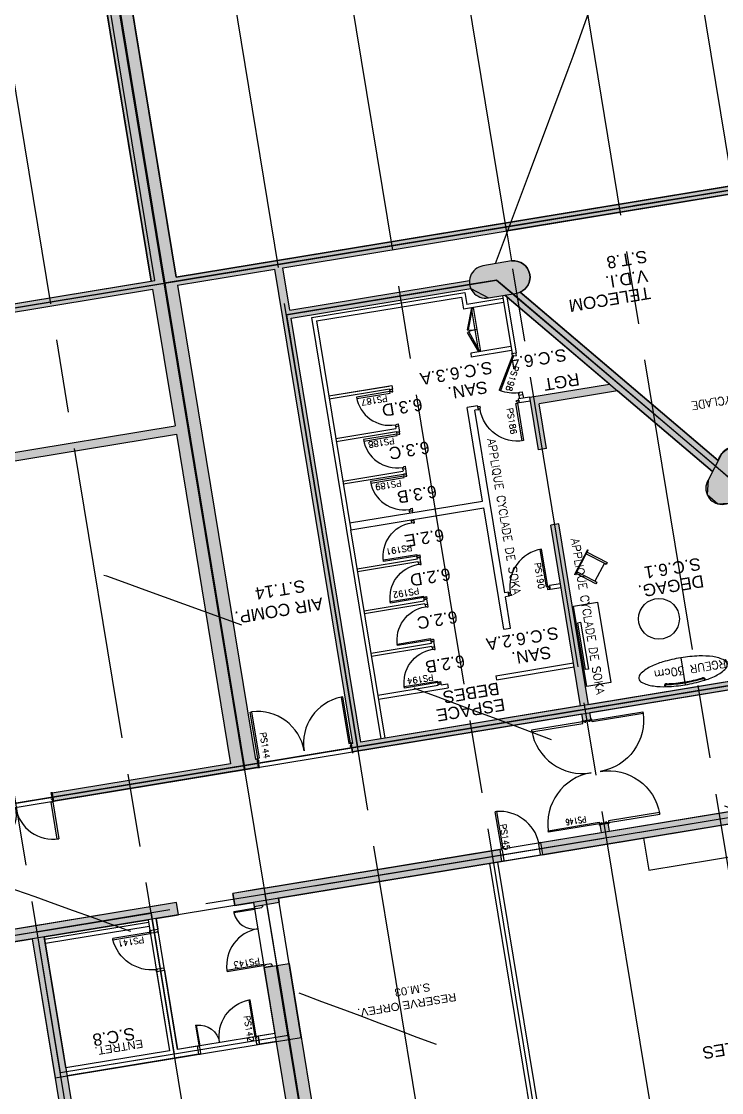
# Model space of a CAD drawing. Header units: millimetres. Extents: x 33140 to 33459, y 51582 to 51854.
# Drawn here: x 33320.9 to 33338.09, y 51662.41 to 51688.71 of the extents above; entities that cross this region are included whole.
import ezdxf

# ---------------------------------------------------------------- set-up
doc = ezdxf.new("R2010")
doc.units = ezdxf.units.MM
doc.header["$LTSCALE"] = 0.3
doc.header["$MEASUREMENT"] = 0
for name, pattern in [('ACAD_ISO02W100', [15, 12, -3]), ('ACAD_ISO03W100', [30, 12, -18]), ('ACAD_ISO08W100', [36, 24, -3, 6, -3])]:
    doc.linetypes.add(name, pattern=pattern)
doc.layers.get('0').update_dxf_attribs({"linetype": 'CONTINUOUS'})
for name, color, linetype in [('00-TRAMES-BAT', 7, 'ACAD_ISO08W100'), ('02-MURS-MACONNERIE', 241, 'CONTINUOUS'), ('02-MURS-PORTEUR', 1, 'CONTINUOUS'), ('02-MURS-POTEAU', 6, 'CONTINUOUS'), ('04-CLOISONS', 2, 'CONTINUOUS'), ('05-MEN-INT', 4, 'CONTINUOUS'), ('05-MEN-INT-NUM', 62, 'CONTINUOUS'), ('08-EQUI-MEUBLE', 8, 'CONTINUOUS'), ('10-ANN-NOMPIECE', 3, 'CONTINUOUS'), ('10-ANN-NOMPIECE-CODE', 171, 'CONTINUOUS'), ('11-RES-ELECTRICITE', 71, 'CONTINUOUS'), ('14-HACH-MURS', 253, 'CONTINUOUS'), ('14-HACH-POTEAU', 251, 'CONTINUOUS'), ('TRACE-VAL', 7, 'ACAD_ISO03W100')]:
    doc.layers.add(name, color=color, linetype=linetype)
doc.layers.add('POLY-SURFACE', color=1, linetype='CONTINUOUS', plot=False)
doc.styles.add('ANN', font='romans.shx')
doc.styles.add('NDP', font='ARIAL.TTF', dxfattribs={"height": 0.2})
doc.styles.add('ROMANS1', font='ROMANS.SHX', dxfattribs={"width": 0.75})

# ---------------------------------------------------------------- blocks, each defined once
blk = doc.blocks.new('G7D80D')
for points in [[(-4.5, 0), (-4.5, 83), (-8.5, 83), (-8.5, 0)], [(0, 0), (-4.5, 0), (-4.5, -4), (-6, -4), (-6, -7), (0, -7)], [(-92, 0), (-87.5, 0), (-87.5, -4), (-86, -4), (-86, -7), (-92, -7)]]:
    blk.add_lwpolyline(points, close=True)
blk.add_arc((-4.5, 0), 83, 90, 180)
blk = doc.blocks.new('M20L90D')
for points in [[(-185.5, 1.5), (-185.5, 93.5), (-181.5, 93.5), (-181.5, 1.5)], [(-1.5, 1.5), (-1.5, 93.5), (-5.5, 93.5), (-5.5, 1.5)], [(-187, 0), (-188.5, 0), (-188.5, 1.5), (-185.5, 1.5), (-185.5, -3.5), (-183.5, -3.5), (-183.5, -6), (-185.5, -6), (-185.5, -21.5), (-188.5, -21.5), (-188.5, -20), (-187, -20)], [(0, 0), (1.5, 0), (1.5, 1.5), (-1.5, 1.5), (-1.5, -3.5), (-3.5, -3.5), (-3.5, -6), (-1.5, -6), (-1.5, -21.5), (1.5, -21.5), (1.5, -20), (0, -20)]]:
    blk.add_lwpolyline(points, close=True)
for centre, start, end in [((-185.5, 1.5), 360, 90), ((-1.5, 1.5), 90, 180)]:
    blk.add_arc(centre, 92, start, end)
blk = doc.blocks.new('M2')
for points in [[(1, 0.6), (1, 0), (-1, 0), (-1, 0.6)], [(0.582, 0.11), (0.582, 0.04), (-0.582, 0.04), (-0.582, 0.11)]]:
    blk.add_lwpolyline(points, close=True)
blk = doc.blocks.new('M4')
for p, q in [((-0.24, 0.52), (-0.24, 0.57)), ((0.26, 0.52), (0.26, 0.57)), ((0.26, 0.57), (0.3, 0.57)), ((0.3, 0.57), (0.3, 0.02)), ((-0.24, 0.02), (-0.34, 0.02)), ((-0.34, 0), (-0.34, 0.02)), ((-0.34, 0), (0.34, 0)), ((0.26, 0.02), (0.34, 0.02)), ((0.34, 0.02), (0.34, 0))]:
    blk.add_line(p, q)
for points in [[(-0.29, 0.02), (-0.29, 0.57), (-0.24, 0.57)], [(0.26, 0.52), (0.26, 0.02), (-0.24, 0.02), (-0.24, 0.52), (0.26, 0.52)]]:
    blk.add_lwpolyline(points)
blk = doc.blocks.new('M3')
blk.add_line((0, 0.67), (0, 0))
blk.add_lwpolyline([(-1.1, 0.335, 0.238581), (-1.049, 0.234, 0.084793), (-0.778, 0.098, 0.04256), (-0.451, 0.028, 0.031381), (0, 0, 0.031381), (0.451, 0.028, 0.04256), (0.778, 0.098, 0.084793), (1.049, 0.234, 0.238581), (1.1, 0.335, 0.238581), (1.049, 0.436, 0.084793), (0.778, 0.572, 0.04256), (0.451, 0.642, 0.031381), (0, 0.67, 0.031381), (-0.451, 0.642, 0.04256), (-0.778, 0.572, 0.084793), (-1.049, 0.436, 0.238581)], format="xyb", close=True)
for points in [[(-0.457, 0.079, 0.0015), (-0.445, 0.078, 0.031381), (0, 0.05, 0.031381), (0.445, 0.078, 0.0015), (0.457, 0.079, 0.084793)], [(-0.455, 0.099, 0.001651), (-0.443, 0.098, 0.031381), (0, 0.07, 0.031381), (0.443, 0.098, 0.001651), (0.455, 0.099, 0.084793)]]:
    blk.add_lwpolyline(points, format="xyb")
for centre, radius, start, end in [((-0.457, 0.049), 0.05, 75.1648, 195.8078), ((-0.457, 0.049), 0.03, 75.1648, 214.7241), ((0.457, 0.049), 0.05, 344.1922, 104.8352), ((0.457, 0.049), 0.03, 325.2759, 104.8352)]:
    blk.add_arc(centre, radius, start, end)
blk = doc.blocks.new('MTP9')
for p, q in [((0.075, 0.93), (0.045, 0.93)), ((0.045, -0.03), (0.045, 0.93)), ((0.075, 0.93), (0.075, 0)), ((0, 0), (0, -0.3)), ((0.075, 0), (0, 0)), ((0.06, -0.03), (0.045, -0.03)), ((0.06, -0.03), (0.06, -0.285)), ((0.975, -0.03), (0.96, -0.03)), ((0.96, -0.03), (0.96, -0.285)), ((0.975, 0), (0.975, -0.03)), ((1.02, 0), (0.975, 0)), ((1.02, 0), (1.02, -0.3)), ((0.045, -0.3), (0, -0.3)), ((0.045, -0.285), (0.045, -0.3)), ((0.06, -0.285), (0.045, -0.285)), ((0.975, -0.285), (0.96, -0.285)), ((0.975, -0.285), (0.975, -0.3)), ((1.02, -0.3), (0.975, -0.3))]:
    blk.add_line(p, q)
for centre, radius, start, end in [((0.175, 0), 0.83, 0, 0), ((-0.015, -0.057), 0.992, 3.3237, 84.7979)]:
    blk.add_arc(centre, radius, start, end)
blk = doc.blocks.new('MVP9')
for p, q in [((0.075, 0.93), (0.045, 0.93)), ((0.045, -0.03), (0.045, 0.93)), ((0.075, 0.93), (0.075, 0)), ((0.075, 0), (0, 0)), ((0, 0), (0, -0.2)), ((0.975, 0), (0.975, -0.03)), ((1.02, 0), (0.975, 0)), ((0.045, -0.2), (0, -0.2)), ((0.06, -0.03), (0.045, -0.03)), ((0.06, -0.185), (0.045, -0.185)), ((0.045, -0.185), (0.045, -0.2)), ((0.06, -0.03), (0.06, -0.185)), ((0.975, -0.03), (0.96, -0.03)), ((0.96, -0.03), (0.96, -0.185)), ((0.975, -0.185), (0.96, -0.185)), ((0.975, -0.185), (0.975, -0.2)), ((1.02, -0.2), (0.975, -0.2)), ((1.02, 0), (1.02, -0.2))]:
    blk.add_line(p, q)
for centre, radius, start, end in [((0.175, 0), 0.83, 0, 0), ((-0.015, -0.057), 0.992, 3.3237, 84.7979)]:
    blk.add_arc(centre, radius, start, end)
blk = doc.blocks.new('M20L125D')
for points in [[(-255.5, 1.5), (-255.5, 128.5), (-251.5, 128.5), (-251.5, 1.5)], [(-1.5, 1.5), (-1.5, 128.5), (-5.5, 128.5), (-5.5, 1.5)], [(-257, 0), (-258.5, 0), (-258.5, 1.5), (-255.5, 1.5), (-255.5, -3.5), (-253.5, -3.5), (-253.5, -6), (-255.5, -6), (-255.5, -21.5), (-258.5, -21.5), (-258.5, -20), (-257, -20)], [(0, 0), (1.5, 0), (1.5, 1.5), (-1.5, 1.5), (-1.5, -3.5), (-3.5, -3.5), (-3.5, -6), (-1.5, -6), (-1.5, -21.5), (1.5, -21.5), (1.5, -20), (0, -20)]]:
    blk.add_lwpolyline(points, close=True)
for centre, start, end in [((-255.5, 1.5), 0, 90), ((-1.5, 1.5), 90, 180)]:
    blk.add_arc(centre, 127, start, end)
blk = doc.blocks.new('MVP95')
for p, q in [((0.045, -0.03), (0.045, 0.915)), ((0.075, 0.915), (0.045, 0.915)), ((0.075, 0), (0.075, 0.915)), ((1.475, 0.515), (1.445, 0.515)), ((1.445, 0), (1.445, 0.515)), ((1.475, 0.515), (1.475, -0.03)), ((0, -0.2), (0, 0)), ((0.075, 0), (0, 0)), ((0.045, -0.2), (0, -0.2)), ((0.06, -0.03), (0.045, -0.03)), ((0.045, -0.2), (0.045, -0.185)), ((0.06, -0.185), (0.045, -0.185)), ((0.06, -0.185), (0.06, -0.03)), ((1.52, 0), (1.445, 0)), ((1.46, -0.03), (1.46, -0.185)), ((1.475, -0.03), (1.46, -0.03)), ((1.475, -0.185), (1.46, -0.185)), ((1.475, -0.185), (1.475, -0.2)), ((1.52, -0.2), (1.475, -0.2)), ((1.52, 0), (1.52, -0.2))]:
    blk.add_line(p, q)
for centre, radius, start, end in [((0.045, 0), 0.915, 359.9692, 88.1212), ((1.475, 0.001), 0.515, 93.3395, 180.0973)]:
    blk.add_arc(centre, radius, start, end)
blk = doc.blocks.new('G7D90D')
for points in [[(-4.5, 0), (-4.5, 93), (-8.5, 93), (-8.5, 0)], [(-102, 0), (-97.5, 0), (-97.5, -4), (-96, -4), (-96, -7), (-102, -7)], [(0, 0), (-4.5, 0), (-4.5, -4), (-6, -4), (-6, -7), (0, -7)]]:
    blk.add_lwpolyline(points, close=True)
blk.add_arc((-4.5, 0), 93, 90, 180)
blk = doc.blocks.new('7DP9T')
for p, q in [((0.055, -0.004), (0.844, 0.456)), ((0.07, -0.03), (0.859, 0.43)), ((0.859, 0.43), (0.844, 0.456)), ((0.055, 0), (0, 0)), ((0, 0), (0, -0.1)), ((0.055, 0), (0.07, -0.03)), ((0.985, 0), (0.985, -0.03)), ((1.04, 0), (0.985, 0)), ((1.04, 0), (1.04, -0.1)), ((0.07, -0.1), (0, -0.1)), ((0.055, -0.03), (0.055, 0)), ((0.07, -0.03), (0.055, -0.03)), ((0.07, -0.03), (0.07, -0.1)), ((0.985, -0.03), (0.97, -0.03)), ((0.97, -0.03), (0.97, -0.1)), ((1.04, -0.1), (0.97, -0.1))]:
    blk.add_line(p, q)
for centre, radius, start, end in [((0.185, 0), 0.83, 0, 0), ((-0.005, -0.057), 0.992, 3.3237, 29.4358)]:
    blk.add_arc(centre, radius, start, end)

msp = doc.modelspace()

# ---------------------------------------------------------------- hatches: boundary and pattern name
at = {"layer": '14-HACH-MURS'}
h = msp.add_hatch(color=256, dxfattribs=at)
edge = h.paths.add_edge_path()
edge.add_line((33341.619, 51683.005), (33341.422, 51682.972))
edge.add_line((33341.422, 51682.972), (33341.1, 51684.926))
edge.add_line((33341.1, 51684.926), (33324.731, 51682.23))
edge.add_line((33324.731, 51682.23), (33326.648, 51670.587))
edge.add_line((33326.648, 51670.587), (33326.689, 51670.594))
edge.add_line((33326.689, 51670.594), (33326.722, 51670.397))
edge.add_line((33326.722, 51670.397), (33326.384, 51670.341))
edge.add_line((33326.384, 51670.341), (33321.429, 51700.436))
edge.add_arc((33321.354, 51700.829), 0.4, 280.7835, 330.1541)
edge.add_line((33321.701, 51700.63), (33324.698, 51682.428))
edge.add_line((33324.698, 51682.428), (33341.068, 51685.123))
edge.add_line((33341.068, 51685.123), (33340.909, 51686.086))
edge.add_line((33340.909, 51686.086), (33341.106, 51686.119))
edge.add_line((33341.106, 51686.119), (33341.427, 51684.169))
edge.add_line((33341.427, 51684.169), (33341.678, 51684.21))
edge.add_line((33341.678, 51684.21), (33341.71, 51684.013))
edge.add_line((33341.71, 51684.013), (33341.46, 51683.972))
edge.add_line((33341.46, 51683.972), (33341.619, 51683.005))
h.paths.add_polyline_path([(33341.904, 51681.278), (33341.706, 51681.245), (33341.588, 51681.966), (33341.785, 51681.998)], flags=17)
edge = h.paths.add_edge_path()
edge.add_arc((33338.429, 51677.87), 0.4, 332.8374, 392.4971)
edge.add_line((33338.766, 51678.085), (33339.309, 51679.128))
edge.add_line((33339.309, 51679.128), (33341.982, 51679.568))
edge.add_line((33341.982, 51679.568), (33341.953, 51679.746))
edge.add_line((33341.953, 51679.746), (33342.15, 51679.778))
edge.add_line((33342.15, 51679.778), (33342.514, 51677.572))
edge.add_line((33342.514, 51677.572), (33341.587, 51677.469))
edge.add_line((33341.587, 51677.469), (33342.295, 51673.164))
edge.add_line((33342.295, 51673.164), (33343.215, 51673.315))
edge.add_line((33343.215, 51673.315), (33343.247, 51673.118))
edge.add_line((33343.247, 51673.118), (33334.86, 51671.737))
edge.add_line((33334.86, 51671.737), (33334.889, 51671.563))
edge.add_line((33334.889, 51671.563), (33334.692, 51671.531))
edge.add_line((33334.692, 51671.531), (33334.663, 51671.704))
edge.add_line((33334.663, 51671.704), (33329.03, 51670.777))
edge.add_line((33329.03, 51670.777), (33328.998, 51670.974))
edge.add_line((33328.998, 51670.974), (33329.039, 51670.981))
edge.add_line((33329.039, 51670.981), (33327.122, 51682.624))
edge.add_line((33327.122, 51682.624), (33327.319, 51682.657))
edge.add_line((33327.319, 51682.657), (33327.49, 51681.621))
edge.add_line((33327.49, 51681.621), (33331.9, 51682.347))
edge.add_arc((33332.298, 51682.311), 0.4, 174.8724, 203.8274)
edge.add_line((33331.932, 51682.149), (33327.522, 51681.423))
edge.add_line((33327.522, 51681.423), (33329.237, 51671.013))
edge.add_line((33329.237, 51671.013), (33334.631, 51671.902))
edge.add_line((33334.631, 51671.902), (33333.899, 51676.342))
edge.add_line((33333.899, 51676.342), (33334.097, 51676.374))
edge.add_line((33334.097, 51676.374), (33334.828, 51671.934))
edge.add_line((33334.828, 51671.934), (33342.098, 51673.131))
edge.add_line((33342.098, 51673.131), (33341.388, 51677.447))
edge.add_line((33341.388, 51677.447), (33340.438, 51677.341))
edge.add_line((33340.438, 51677.341), (33340.613, 51677.675))
edge.add_line((33340.613, 51677.675), (33342.264, 51677.859))
edge.add_line((33342.264, 51677.859), (33342.015, 51679.371))
edge.add_line((33342.015, 51679.371), (33339.44, 51678.947))
edge.add_line((33339.44, 51678.947), (33338.785, 51677.687))
edge = h.paths.add_edge_path(flags=17)
edge.add_line((33338.01, 51677.931), (33337.868, 51677.657))
edge.add_line((33337.868, 51677.657), (33335.537, 51679.636))
edge.add_line((33335.537, 51679.636), (33333.612, 51679.319))
edge.add_line((33333.612, 51679.319), (33333.793, 51678.22))
edge.add_line((33333.793, 51678.22), (33333.596, 51678.187))
edge.add_line((33333.596, 51678.187), (33333.382, 51679.484))
edge.add_line((33333.382, 51679.484), (33335.337, 51679.805))
edge.add_line((33335.337, 51679.805), (33332.773, 51681.982))
edge.add_line((33332.773, 51681.982), (33333.07, 51682.036))
edge.add_arc((33333.061, 51682.156), 0.121, 274.4064, 310.6499)
edge.add_line((33333.139, 51682.065), (33338.01, 51677.931))
h = msp.add_hatch(color=256, dxfattribs=at)
edge = h.paths.add_edge_path()
edge.add_line((33311.242, 51667.848), (33308.278, 51667.36))
edge.add_line((33308.278, 51667.36), (33307.189, 51669.298))
edge.add_line((33307.189, 51669.298), (33308.957, 51670.964))
edge.add_line((33308.957, 51670.964), (33310.433, 51672.717))
edge.add_line((33310.433, 51672.717), (33311.706, 51674.658))
edge.add_line((33311.706, 51674.658), (33312.788, 51676.818))
edge.add_line((33312.788, 51676.818), (33313.883, 51676.999))
edge.add_line((33313.883, 51676.999), (33313.867, 51677.097))
edge.add_line((33313.867, 51677.097), (33314.065, 51677.13))
edge.add_line((33314.065, 51677.13), (33314.081, 51677.031))
edge.add_line((33314.081, 51677.031), (33324.671, 51678.775))
edge.add_line((33324.671, 51678.775), (33324.119, 51682.13))
edge.add_line((33324.119, 51682.13), (33313.528, 51680.386))
edge.add_line((33313.528, 51680.386), (33313.761, 51678.975))
edge.add_line((33313.761, 51678.975), (33313.563, 51678.942))
edge.add_line((33313.563, 51678.942), (33313.331, 51680.353))
edge.add_line((33313.331, 51680.353), (33313.185, 51680.329))
edge.add_line((33313.185, 51680.329), (33313.153, 51680.527))
edge.add_line((33313.153, 51680.527), (33324.086, 51682.327))
edge.add_line((33324.086, 51682.327), (33321.089, 51700.529))
edge.add_arc((33321.354, 51700.829), 0.4, 228.5438, 277.9184)
edge.add_line((33321.409, 51700.433), (33326.365, 51670.338))
edge.add_line((33326.365, 51670.338), (33321.683, 51669.567))
edge.add_line((33321.683, 51669.567), (33321.651, 51669.764))
edge.add_line((33321.651, 51669.764), (33326.036, 51670.486))
edge.add_line((33326.036, 51670.486), (33324.704, 51678.578))
edge.add_line((33324.704, 51678.578), (33312.982, 51676.647))
edge.add_line((33312.982, 51676.647), (33312.471, 51675.626))
edge.add_line((33312.471, 51675.626), (33311.923, 51674.533))
edge.add_line((33311.923, 51674.533), (33311.527, 51673.93))
edge.add_line((33311.527, 51673.93), (33312.462, 51668.251))
edge.add_line((33312.462, 51668.251), (33319.805, 51669.461))
edge.add_line((33319.805, 51669.461), (33319.838, 51669.263))
edge.add_line((33319.838, 51669.263), (33312.199, 51668.005))
edge.add_line((33312.199, 51668.005), (33312.166, 51668.203))
edge.add_line((33312.166, 51668.203), (33312.265, 51668.219))
edge.add_line((33312.265, 51668.219), (33311.365, 51673.685))
edge.add_line((33311.365, 51673.685), (33310.634, 51672.567))
edge.add_line((33310.634, 51672.567), (33309.885, 51671.681))
edge.add_line((33309.885, 51671.681), (33309.139, 51670.792))
edge.add_line((33309.139, 51670.792), (33308.244, 51669.949))
edge.add_line((33308.244, 51669.949), (33307.465, 51669.214))
edge.add_line((33307.465, 51669.214), (33308.384, 51667.58))
edge.add_line((33308.384, 51667.58), (33311.209, 51668.045))
edge.add_line((33311.209, 51668.045), (33311.242, 51667.848))
msp.add_hatch(color=256, dxfattribs=at).paths.add_polyline_path([(33346.403, 51670.344), (33333.698, 51668.252), (33333.649, 51668.548), (33335.142, 51668.794), (33335.109, 51668.995), (33335.307, 51669.027), (33335.34, 51668.826), (33346.354, 51670.64)])
h = msp.add_hatch(color=256, dxfattribs=at)
h.paths.add_polyline_path([(33326.86, 51665.484), (33327.156, 51665.533), (33329.718, 51649.969), (33296.871, 51644.56), (33296.526, 51644.808), (33296.033, 51644.727), (33295.992, 51644.971), (33290.746, 51644.107), (33290.787, 51643.863), (33290.293, 51643.781), (33290.221, 51644.223), (33295.96, 51645.168), (33295.952, 51645.218), (33296.149, 51645.25), (33296.198, 51644.956), (33301.542, 51645.836), (33298.749, 51662.801), (33301.594, 51663.269), (33301.422, 51664.314), (33301.619, 51664.347), (33301.791, 51663.302), (33307.412, 51664.227), (33307.461, 51663.931), (33299.094, 51662.554), (33301.838, 51645.885), (33323.908, 51649.519), (33321.163, 51666.188), (33316.114, 51665.356), (33316.488, 51663.087), (33310.403, 51662.085), (33310.03, 51664.354), (33309.997, 51664.349), (33309.948, 51664.645), (33310.277, 51664.699), (33310.326, 51664.403), (33310.227, 51664.387), (33310.568, 51662.315), (33315.962, 51663.203), (33315.621, 51665.275), (33311.332, 51664.569), (33311.283, 51664.865), (33324.706, 51667.075), (33324.755, 51666.779), (33321.459, 51666.236), (33324.204, 51649.568), (33329.341, 51650.414)])
h.paths.add_polyline_path([(33327.472, 51665.585), (33327.176, 51665.536), (33329.738, 51649.972), (33352.291, 51653.686), (33352.234, 51654.031), (33351.815, 51654.114), (33329.953, 51650.515)])
h.paths.add_polyline_path([(33332.593, 51668.07), (33327.208, 51667.183), (33327.225, 51667.084), (33326.613, 51666.984), (33326.597, 51667.082), (33326.136, 51667.007), (33326.087, 51667.303), (33332.643, 51668.382), (33332.691, 51668.086)])
at = {"layer": '14-HACH-POTEAU'}
h = msp.add_hatch(color=256, dxfattribs=at)
edge = h.paths.add_edge_path()
edge.add_line((33338.452, 51677.049), (33338.784, 51677.685))
edge.add_arc((33338.429, 51677.87), 0.4, 332.528, 512.5281)
edge.add_line((33338.074, 51678.054), (33337.759, 51677.448))
edge.add_arc((33338.106, 51677.249), 0.4, 150.0756, 330.0756)
edge = h.paths.add_edge_path()
edge.add_line((33332.365, 51681.917), (33333.07, 51682.036))
edge.add_arc((33332.988, 51682.428), 0.4, 281.8409, 457.3768)
edge.add_line((33332.937, 51682.825), (33332.231, 51682.705))
edge.add_arc((33332.298, 51682.311), 0.4, 99.6089, 279.6089)

# ---------------------------------------------------------------- linework, layer by layer
at = {"layer": '00-TRAMES-BAT'}
for p, q in [((33343.685, 51652.405), (33334.975, 51705.301)), ((33340.884, 51651.979), (33332.18, 51704.841)), ((33338.083, 51651.552), (33329.384, 51704.381)), ((33335.282, 51651.125), (33326.588, 51703.92)), ((33332.48, 51650.698), (33323.792, 51703.46)), ((33320.996, 51703), (33329.68, 51650.267)), ((33326.884, 51649.807), (33318.201, 51702.539)), ((33377.671, 51691.049), (33302.452, 51678.663)), ((33324.088, 51649.346), (33319.719, 51675.882)), ((33356.51, 51672.16), (33258.992, 51656.102))]:
    msp.add_line(p, q, dxfattribs=at)
at = {"layer": '02-MURS-MACONNERIE'}
for p, q in [((33336.308, 51667.871), (33343.708, 51669.089)), ((33336.178, 51668.66), (33336.308, 51667.871)), ((33332.395, 51668.037), (33333.703, 51660.098)), ((33332.593, 51668.07), (33333.9, 51660.13)), ((33324.008, 51666.656), (33324.052, 51666.39)), ((33324.205, 51666.689), (33324.249, 51666.422)), ((33324.052, 51666.39), (33324.249, 51666.422)), ((33324.218, 51665.383), (33324.415, 51665.416)), ((33324.218, 51665.383), (33324.538, 51663.439)), ((33324.415, 51665.416), (33324.735, 51663.472)), ((33327.126, 51663.866), (33326.711, 51663.797)), ((33325.211, 51663.55), (33324.735, 51663.472)), ((33325.211, 51663.55), (33325.244, 51663.353)), ((33326.711, 51663.797), (33326.743, 51663.6)), ((33327.159, 51663.668), (33326.743, 51663.6)), ((33324.538, 51663.439), (33321.989, 51663.02)), ((33325.244, 51663.353), (33322.021, 51662.822))]:
    msp.add_line(p, q, dxfattribs=at)
at = {"layer": '02-MURS-PORTEUR'}
for p, q in [((33321.035, 51702.702), (33324.585, 51681.142)), ((33321.055, 51702.705), (33324.435, 51682.182)), ((33321.4, 51702.458), (33324.698, 51682.428)), ((33320.788, 51702.357), (33324.086, 51682.327)), ((33324.698, 51682.428), (33341.068, 51685.123)), ((33327.319, 51682.657), (33341.1, 51684.926)), ((33324.731, 51682.23), (33327.122, 51682.624)), ((33329.039, 51670.981), (33327.122, 51682.624)), ((33327.49, 51681.621), (33327.319, 51682.657)), ((33313.153, 51680.527), (33324.086, 51682.327)), ((33324.731, 51682.23), (33326.648, 51670.587)), ((33327.49, 51681.621), (33331.9, 51682.347)), ((33313.528, 51680.386), (33324.119, 51682.13)), ((33324.119, 51682.13), (33324.671, 51678.775)), ((33324.435, 51682.182), (33326.384, 51670.341)), ((33324.435, 51682.182), (33324.435, 51682.182)), ((33327.522, 51681.423), (33331.932, 51682.149)), ((33335.337, 51679.805), (33332.773, 51681.982)), ((33338.01, 51677.931), (33333.139, 51682.065)), ((33329.237, 51671.013), (33327.522, 51681.423)), ((33324.585, 51681.142), (33326.365, 51670.338)), ((33333.382, 51679.484), (33335.337, 51679.805)), ((33335.537, 51679.636), (33333.612, 51679.319)), ((33337.868, 51677.657), (33335.537, 51679.636)), ((33333.596, 51678.187), (33333.382, 51679.484)), ((33333.793, 51678.22), (33333.612, 51679.319)), ((33314.081, 51677.031), (33324.671, 51678.775)), ((33324.704, 51678.578), (33326.036, 51670.486)), ((33333.793, 51678.22), (33333.596, 51678.187)), ((33334.097, 51676.374), (33333.899, 51676.342)), ((33334.631, 51671.902), (33333.899, 51676.342)), ((33334.828, 51671.934), (33334.097, 51676.374)), ((33342.098, 51673.131), (33334.828, 51671.934)), ((33343.247, 51673.118), (33334.86, 51671.737)), ((33334.663, 51671.704), (33329.03, 51670.777)), ((33334.631, 51671.902), (33329.237, 51671.013)), ((33334.692, 51671.531), (33334.663, 51671.704)), ((33334.889, 51671.563), (33334.86, 51671.737)), ((33334.889, 51671.563), (33334.692, 51671.531)), ((33329.039, 51670.981), (33328.998, 51670.974)), ((33328.998, 51670.974), (33329.03, 51670.777)), ((33335.34, 51668.826), (33346.354, 51670.64)), ((33326.036, 51670.486), (33321.651, 51669.764)), ((33326.722, 51670.397), (33321.683, 51669.567)), ((33326.689, 51670.594), (33326.648, 51670.587)), ((33326.689, 51670.594), (33326.722, 51670.397)), ((33333.698, 51668.252), (33346.403, 51670.344)), ((33321.651, 51669.764), (33321.683, 51669.567)), ((33335.307, 51669.027), (33335.109, 51668.995)), ((33335.142, 51668.794), (33335.109, 51668.995)), ((33335.34, 51668.826), (33335.307, 51669.027)), ((33333.649, 51668.548), (33335.142, 51668.794)), ((33333.649, 51668.548), (33333.698, 51668.252)), ((33326.864, 51667.43), (33332.643, 51668.382)), ((33332.643, 51668.382), (33332.691, 51668.086)), ((33332.593, 51668.07), (33327.208, 51667.183)), ((33332.691, 51668.086), (33332.593, 51668.07)), ((33326.844, 51667.427), (33326.087, 51667.303)), ((33326.136, 51667.007), (33326.087, 51667.303)), ((33324.706, 51667.075), (33311.283, 51664.865)), ((33324.755, 51666.779), (33324.706, 51667.075)), ((33326.597, 51667.082), (33326.136, 51667.007)), ((33326.597, 51667.082), (33326.613, 51666.984)), ((33326.613, 51666.984), (33327.225, 51667.084)), ((33327.208, 51667.183), (33327.225, 51667.084)), ((33324.755, 51666.779), (33321.459, 51666.236)), ((33321.163, 51666.188), (33316.114, 51665.356)), ((33321.163, 51666.188), (33323.908, 51649.519)), ((33321.459, 51666.236), (33324.204, 51649.568)), ((33326.86, 51665.484), (33327.472, 51665.585)), ((33329.341, 51650.414), (33326.86, 51665.484)), ((33327.156, 51665.533), (33329.718, 51649.969)), ((33327.176, 51665.536), (33329.738, 51649.972)), ((33327.472, 51665.585), (33329.953, 51650.515))]:
    msp.add_line(p, q, dxfattribs=at)
at = {"layer": '02-MURS-PORTEUR', "color": 8, "linetype": 'ACAD_ISO02W100'}
for p, q in [((33335.26, 51690.145), (33334.438, 51687.842)), ((33334.438, 51687.842), (33334.315, 51687.514)), ((33334.315, 51687.514), (33333.391, 51685.042)), ((33333.391, 51685.042), (33332.536, 51682.753))]:
    msp.add_line(p, q, dxfattribs=at)
at = {"layer": '02-MURS-PORTEUR'}
msp.add_lwpolyline([(33311.527, 51673.93), (33311.923, 51674.533), (33312.471, 51675.626), (33312.982, 51676.647), (33324.704, 51678.578)], dxfattribs=at)
at = {"layer": '02-MURS-POTEAU'}
for points in [[(33332.365, 51681.917), (33333.07, 51682.036, 0.961783), (33332.937, 51682.825), (33332.231, 51682.705, 1)], [(33338.452, 51677.049), (33338.784, 51677.685, 1.000001), (33338.074, 51678.054), (33337.759, 51677.448, 1)]]:
    msp.add_lwpolyline(points, format="xyb", close=True, dxfattribs=at)
at = {"layer": '04-CLOISONS'}
for p, q in [((33328.027, 51681.435), (33331.786, 51682.054)), ((33331.786, 51682.054), (33331.835, 51681.76)), ((33332.711, 51681.975), (33332.947, 51680.547)), ((33328.142, 51681.353), (33331.704, 51681.94)), ((33331.704, 51681.94), (33331.752, 51681.645)), ((33332.739, 51681.807), (33331.752, 51681.645)), ((33332.723, 51681.906), (33331.835, 51681.76)), ((33332.818, 51681.944), (33333.045, 51680.563)), ((33329.73, 51671.095), (33328.027, 51681.435)), ((33328.142, 51681.353), (33328.986, 51676.227)), ((33332.917, 51680.724), (33331.931, 51680.562)), ((33331.931, 51680.562), (33331.947, 51680.463)), ((33332.934, 51680.626), (33331.947, 51680.463)), ((33328.445, 51679.513), (33329.994, 51679.768)), ((33328.445, 51679.513), (33329.925, 51679.756)), ((33328.456, 51679.444), (33329.937, 51679.687)), ((33329.937, 51679.687), (33329.94, 51679.665)), ((33329.94, 51679.665), (33330.009, 51679.677)), ((33329.994, 51679.768), (33330.009, 51679.677)), ((33333.382, 51679.484), (33333.109, 51679.439)), ((33333.125, 51679.34), (33333.109, 51679.439)), ((33333.115, 51679.521), (33333.128, 51679.442)), ((33333.398, 51679.385), (33333.125, 51679.34)), ((33333.214, 51679.537), (33333.227, 51679.458)), ((33332.102, 51679.273), (33331.846, 51679.231)), ((33332.224, 51676.933), (33331.846, 51679.231)), ((33332.119, 51679.174), (33332.03, 51679.16)), ((33332.768, 51674.678), (33332.03, 51679.16)), ((33332.119, 51679.174), (33332.102, 51679.273)), ((33328.617, 51678.467), (33330.097, 51678.711)), ((33328.629, 51678.398), (33330.109, 51678.642)), ((33330.159, 51678.769), (33330.09, 51678.758)), ((33330.09, 51678.758), (33330.097, 51678.711)), ((33330.109, 51678.642), (33330.112, 51678.622)), ((33330.112, 51678.622), (33330.181, 51678.634)), ((33330.159, 51678.769), (33330.181, 51678.634)), ((33328.789, 51677.421), (33330.269, 51677.665)), ((33328.801, 51677.352), (33330.281, 51677.596)), ((33330.331, 51677.726), (33330.261, 51677.715)), ((33330.261, 51677.715), (33330.27, 51677.665)), ((33330.281, 51677.596), (33330.282, 51677.591)), ((33330.282, 51677.591), (33330.351, 51677.602)), ((33330.331, 51677.726), (33330.351, 51677.602)), ((33328.959, 51676.395), (33332.224, 51676.933)), ((33328.986, 51676.227), (33332.252, 51676.765)), ((33330.431, 51676.683), (33330.5, 51676.694)), ((33330.508, 51676.65), (33330.5, 51676.694)), ((33332.743, 51673.785), (33332.252, 51676.765)), ((33330.439, 51676.639), (33330.431, 51676.683)), ((33330.47, 51676.446), (33330.466, 51676.471)), ((33330.47, 51676.446), (33330.539, 51676.458)), ((33330.539, 51676.458), (33330.535, 51676.482)), ((33329.829, 51671.111), (33328.986, 51676.227)), ((33329.144, 51675.27), (33330.624, 51675.514)), ((33329.155, 51675.201), (33330.635, 51675.445)), ((33330.62, 51675.538), (33330.689, 51675.55)), ((33330.624, 51675.514), (33330.62, 51675.538)), ((33330.639, 51675.424), (33330.635, 51675.445)), ((33330.708, 51675.436), (33330.639, 51675.424)), ((33330.708, 51675.436), (33330.685, 51675.571)), ((33334.136, 51674.903), (33333.863, 51674.858)), ((33333.863, 51674.858), (33333.879, 51674.76)), ((33332.857, 51674.693), (33332.768, 51674.678)), ((33332.873, 51674.594), (33332.784, 51674.579)), ((33332.857, 51674.693), (33332.873, 51674.594)), ((33334.153, 51674.805), (33333.879, 51674.76)), ((33329.313, 51674.24), (33330.793, 51674.484)), ((33329.325, 51674.171), (33330.805, 51674.414)), ((33330.788, 51674.517), (33330.857, 51674.528)), ((33330.793, 51674.484), (33330.788, 51674.517)), ((33330.81, 51674.381), (33330.805, 51674.414)), ((33330.879, 51674.393), (33330.81, 51674.381)), ((33330.879, 51674.393), (33330.857, 51674.528)), ((33332.91, 51673.813), (33332.784, 51674.579)), ((33332.743, 51673.785), (33332.91, 51673.813)), ((33329.485, 51673.197), (33330.965, 51673.441)), ((33329.497, 51673.128), (33330.977, 51673.372)), ((33330.96, 51673.474), (33331.029, 51673.485)), ((33330.965, 51673.441), (33330.96, 51673.474)), ((33330.982, 51673.338), (33330.977, 51673.372)), ((33331.051, 51673.35), (33330.982, 51673.338)), ((33331.051, 51673.35), (33331.029, 51673.485)), ((33332.547, 51672.645), (33334.456, 51672.959)), ((33332.563, 51672.546), (33334.473, 51672.861)), ((33332.547, 51672.645), (33332.563, 51672.546)), ((33329.654, 51672.169), (33331.135, 51672.412)), ((33329.671, 51672.07), (33331.379, 51672.351)), ((33331.132, 51672.431), (33331.201, 51672.442)), ((33331.135, 51672.412), (33331.132, 51672.431)), ((33331.204, 51672.424), (33331.201, 51672.442)), ((33331.204, 51672.424), (33331.363, 51672.45)), ((33331.363, 51672.45), (33331.379, 51672.351)), ((33324.019, 51666.587), (33321.47, 51666.167)), ((33324.036, 51666.488), (33321.487, 51666.069))]:
    msp.add_line(p, q, dxfattribs=at)
at = {"layer": '05-MEN-INT'}
for p, q in [((33332.177, 51680.603), (33331.999, 51681.686)), ((33331.95, 51681.677), (33331.845, 51681.137)), ((33331.875, 51681.133), (33331.978, 51681.667)), ((33332.128, 51680.595), (33331.95, 51681.677)), ((33331.978, 51681.667), (33331.95, 51681.677)), ((33328.793, 51672.126), (33328.754, 51672.12)), ((33328.754, 51672.12), (33328.941, 51670.98)), ((33328.981, 51670.987), (33328.793, 51672.126)), ((33326.514, 51671.751), (33326.553, 51671.757)), ((33326.701, 51670.611), (33326.514, 51671.751)), ((33326.553, 51671.757), (33326.741, 51670.618)), ((33328.941, 51670.98), (33328.981, 51670.987)), ((33328.989, 51670.937), (33328.969, 51670.934)), ((33328.969, 51670.934), (33328.973, 51670.909)), ((33328.973, 51670.909), (33328.993, 51670.913)), ((33329.01, 51670.991), (33328.981, 51670.987)), ((33328.981, 51670.987), (33328.989, 51670.937)), ((33328.993, 51670.913), (33329.018, 51670.76)), ((33328.998, 51670.974), (33329.013, 51670.977)), ((33329.03, 51670.777), (33328.998, 51670.974)), ((33329.013, 51670.977), (33329.01, 51670.991)), ((33329.018, 51670.76), (33329.048, 51670.764)), ((33329.045, 51670.779), (33329.03, 51670.777)), ((33329.048, 51670.764), (33329.045, 51670.779)), ((33326.672, 51670.606), (33326.701, 51670.611)), ((33326.674, 51670.592), (33326.672, 51670.606)), ((33326.689, 51670.594), (33326.674, 51670.592)), ((33326.722, 51670.397), (33326.689, 51670.594)), ((33326.741, 51670.618), (33326.701, 51670.611)), ((33326.701, 51670.611), (33326.71, 51670.562)), ((33326.707, 51670.394), (33326.722, 51670.397)), ((33326.709, 51670.379), (33326.707, 51670.394)), ((33326.739, 51670.384), (33326.709, 51670.379)), ((33326.71, 51670.562), (33326.729, 51670.565)), ((33326.733, 51670.54), (33326.714, 51670.537)), ((33326.714, 51670.537), (33326.739, 51670.384)), ((33326.729, 51670.565), (33326.733, 51670.54))]:
    msp.add_line(p, q, dxfattribs=at)
msp.add_lwpolyline([(33331.882, 51681.084), (33332.151, 51680.614), (33332.128, 51680.595), (33331.857, 51681.07)], dxfattribs=at)
for centre, radius, start, end in [((33331.945, 51681.708), 0.579, 260.1354, 284.3025), ((33332.123, 51680.625), 0.519, 93.8214, 120.8804), ((33328.981, 51670.987), 1.155, 101.3352, 189.2937), ((33326.701, 51670.611), 1.155, 9.4074, 97.3659)]:
    msp.add_arc(centre, radius, start, end, dxfattribs=at)
at = {"layer": '08-EQUI-MEUBLE'}
msp.add_circle((33336.554, 51674.042), 0.501, dxfattribs=at)
at = {"layer": 'POLY-SURFACE'}
for points in [[(33380.11, 51676.046), (33361.575, 51672.994), (33360.313, 51680.654), (33360.221, 51680.944), (33359.722, 51686.814), (33358.902, 51688.631), (33357.931, 51690.819), (33340.698, 51687.981), (33341.183, 51685.041), (33324.408, 51682.279), (33320.996, 51703), (33374.229, 51711.765)], [(33379.134, 51676.037), (33361.649, 51673.158), (33360.41, 51680.682), (33359.885, 51686.854), (33358.163, 51690.622), (33358.021, 51690.933), (33340.583, 51688.064), (33341.068, 51685.123), (33324.698, 51682.428), (33321.457, 51702.113), (33373.431, 51710.668)], [(33306.796, 51679.379), (33324.408, 51682.279), (33320.996, 51703), (33287.448, 51697.476), (33288.846, 51688.99), (33290.428, 51687.123), (33291.238, 51687.675), (33291.952, 51688.147), (33298.972, 51675.682), (33301.383, 51677.032), (33302.085, 51677.427), (33298.753, 51683.353), (33303.167, 51685.835), (33306.727, 51679.503)], [(33324.175, 51682.342), (33320.877, 51702.372), (33287.644, 51696.9), (33288.898, 51689.285), (33289.12, 51689.11), (33289.105, 51688.839), (33290.47, 51687.229), (33291.482, 51688.008), (33292.421, 51688.623), (33298.09, 51678.541), (33300.531, 51679.913), (33297.936, 51684.523), (33302.558, 51687.122), (33306.85, 51679.489)], [(33324.086, 51682.327), (33320.845, 51702.012), (33287.701, 51696.554), (33288.898, 51689.285), (33289.001, 51689.062), (33289.105, 51688.839), (33290.428, 51687.279), (33291.942, 51688.343), (33292.101, 51688.09), (33299.006, 51675.81), (33301.862, 51677.416), (33298.529, 51683.342), (33303.205, 51685.971), (33306.85, 51679.489)], [(33329.154, 51670.899), (33312.38, 51668.136), (33311.383, 51674.188), (33311.975, 51675.232), (33312.604, 51676.687), (33313.811, 51676.885), (33313.226, 51680.437), (33341.183, 51685.041), (33342.097, 51679.486), (33339.366, 51679.036), (33338.855, 51678.115), (33338.855, 51678.115), (33338.448, 51677.359), (33338.448, 51677.359), (33338.448, 51677.359), (33332.963, 51682.018), (33332.963, 51682.018), (33332.566, 51682.355), (33332.566, 51682.355), (33332.566, 51682.355), (33332.566, 51682.355), (33332.566, 51682.355), (33331.903, 51682.246), (33327.408, 51681.506)], [(33342.098, 51673.131), (33329.237, 51671.013), (33327.522, 51681.423), (33331.932, 51682.149), (33332.365, 51681.917), (33332.773, 51681.982), (33337.868, 51677.657), (33337.759, 51677.448), (33337.736, 51677.096), (33337.996, 51676.864), (33338.262, 51676.88), (33338.452, 51677.049), (33338.82, 51677.788), (33339.422, 51678.944), (33340.267, 51679.083), (33340.771, 51677.747), (33340.62, 51677.607), (33340.446, 51677.273), (33341.399, 51677.379)], [(33356.28, 51662.494), (33354.761, 51671.72), (33299.044, 51662.545), (33301.83, 51645.934), (33351.856, 51654.172), (33351.783, 51654.62), (33351.832, 51654.628), (33350.688, 51661.573)], [(33357.705, 51654.454), (33356.06, 51664.441), (33350.469, 51663.521), (33349.244, 51670.963), (33326.878, 51667.281), (33327.448, 51663.817), (33321.857, 51662.897), (33321.857, 51662.897), (33321.287, 51666.36), (33315.597, 51665.423), (33315.962, 51663.203), (33310.568, 51662.315), (33310.203, 51664.535), (33298.921, 51662.677), (33301.791, 51645.247)], [(33324.653, 51663.357), (33321.857, 51662.897), (33321.287, 51666.36), (33324.082, 51666.82)], [(33324.538, 51663.439), (33321.989, 51663.02), (33321.459, 51666.236), (33324.008, 51666.656)]]:
    msp.add_lwpolyline(points, close=True, dxfattribs=at)
for points in [[(33312.38, 51668.136), (33342.213, 51673.049), (33341.479, 51677.505), (33342.399, 51677.656), (33340.698, 51687.981), (33357.931, 51690.819)], [(33342.213, 51673.049), (33329.154, 51670.899), (33327.408, 51681.506), (33332.566, 51682.355), (33337.939, 51677.794), (33338.448, 51677.359), (33338.448, 51677.359), (33338.855, 51678.115), (33339.366, 51679.036), (33342.097, 51679.486), (33342.097, 51679.486), (33342.399, 51677.656), (33341.479, 51677.505), (33342.213, 51673.049)], [(33312.297, 51668.022), (33342.328, 51672.966)], [(33363.019, 51656.292), (33357.699, 51655.416), (33355.007, 51671.761), (33354.959, 51672.057), (33326.087, 51667.303), (33326.136, 51667.007), (33326.597, 51667.082), (33327.126, 51663.866), (33324.735, 51663.472), (33324.205, 51666.689), (33324.755, 51666.779), (33324.706, 51667.075), (33309.948, 51664.645)], [(33370.498, 51656.56), (33357.705, 51654.454), (33356.06, 51664.441), (33350.469, 51663.521), (33349.244, 51670.963), (33326.878, 51667.281), (33327.448, 51663.817), (33321.857, 51662.897), (33321.287, 51666.36), (33315.597, 51665.423)], [(33315.818, 51665.308), (33321.163, 51666.188), (33321.725, 51662.774), (33327.159, 51663.668), (33327.77, 51663.769), (33327.208, 51667.183), (33349.071, 51670.783), (33350.288, 51663.39), (33355.929, 51664.318), (33357.403, 51655.367), (33352.157, 51654.503), (33351.762, 51654.438), (33351.661, 51655.052), (33301.684, 51646.823)]]:
    msp.add_lwpolyline(points, dxfattribs=at)
msp.add_lwpolyline([(33341.982, 51679.568), (33341.62, 51681.768), (33339.449, 51681.411), (33338.929, 51684.568), (33332.812, 51683.561), (33332.937, 51682.825, -0.402814), (33333.383, 51682.494, -0.346474), (33333.145, 51682.06), (33338.01, 51677.931, -0.438949), (33338.613, 51678.225, -0.12098), (33338.757, 51678.099), (33339.287, 51679.117)], format="xyb", close=True, dxfattribs=at)
at = {"layer": 'TRACE-VAL'}
for points in [[(33145.643, 51737.37), (33208.058, 51715.46), (33268.282, 51694.32), (33311.155, 51679.269, -0.000667), (33318.72, 51676.606, -0.002), (33326.312, 51673.888, -0.003333), (33333.914, 51671.074, -0.004667), (33341.511, 51668.124, -0.006001), (33349.083, 51664.995, -0.016996), (33368.038, 51656.112, -0.085456), (33451.701, 51593.465)], [(33142.993, 51729.822), (33205.408, 51707.912), (33259.872, 51688.793), (33308.507, 51671.72, -0.000667), (33316.053, 51669.064, -0.002), (33323.585, 51666.367, -0.003333), (33331.088, 51663.59, -0.004667), (33338.545, 51660.694, -0.006), (33345.938, 51657.639, -0.007468), (33354.123, 51653.992, -0.095059), (33445.889, 51587.968)]]:
    msp.add_lwpolyline(points, format="xyb", dxfattribs=at)

# ---------------------------------------------------------------- block references
at = {"layer": '05-MEN-INT', "xscale": -1}
for name, p, rotation in [('7DP9T', (33332.945, 51680.557), 99.35058271771794), ('MVP95', (33326.711, 51663.797), 9.350573669515114)]:
    msp.add_blockref(name, p, dxfattribs=dict(at, rotation=rotation))
at = {"layer": '05-MEN-INT', "yscale": 0.009999999998770808, "zscale": 0.009999999999999995}
for name, p, xscale, rotation in [('G7D80D', (33329.94, 51679.665), 0.009999999998770808, 99.35057366943255), ('G7D90D', (33333.125, 51679.34), -0.009999999998770808, 189.3505736694325), ('G7D80D', (33330.112, 51678.622), 0.009999999998770808, 99.35057366943255), ('G7D80D', (33330.282, 51677.591), 0.009999999998770808, 99.35057366943255), ('G7D80D', (33330.62, 51675.538), -0.009999999998770808, 99.35057366943255), ('G7D90D', (33333.866, 51674.842), 0.009999999998770808, 9.350573669432533), ('G7D80D', (33330.788, 51674.517), -0.009999999998770808, 99.35057366943255), ('G7D80D', (33330.96, 51673.474), -0.009999999998770808, 99.35057366943255), ('G7D80D', (33331.132, 51672.431), -0.009999999998770808, 99.35057366943255), ('M20L125D', (33334.692, 51671.531), 0.009999999998770808, 99.35057366943255), ('M20L90D', (33319.838, 51669.263), 0.009999999998770808, 189.3505736694325)]:
    msp.add_blockref(name, p, dxfattribs=dict(at, xscale=xscale, rotation=rotation))
at = {"layer": '05-MEN-INT', "extrusion": (0, 0, -1), "xscale": 0.009999999998770808, "yscale": 0.009999999998770808, "zscale": -0.009999999999999995, "rotation": 80.64942633056747}
msp.add_blockref('M20L125D', (-33334.889, 51671.563), dxfattribs=at)
at = {"layer": '05-MEN-INT'}
for name, p, rotation in [('MTP9', (33332.643, 51668.382), 9.350566026143316), ('MVP95', (33326.86, 51665.484), 99.35057366828106)]:
    msp.add_blockref(name, p, dxfattribs=dict(at, rotation=rotation))
at = {"layer": '05-MEN-INT', "yscale": -0.9999999999991286, "rotation": 279.3505736669793}
msp.add_blockref('MVP9', (33324.052, 51666.39), dxfattribs=at)
at = {"layer": '08-EQUI-MEUBLE'}
for name, p, rotation in [('M4', (33334.641, 51675.433), 242.4600537343184), ('M2', (33334.617, 51673.364), 279.3505736678698), ('M3', (33337.2, 51672.423), 9.350573667869732)]:
    msp.add_blockref(name, p, dxfattribs=dict(at, rotation=rotation))

# ---------------------------------------------------------------- texts
at = {"layer": '05-MEN-INT-NUM', "style": 'ANN'}
for s, rotation, p in [('PS198', 253.11, (33332.977, 51680.277)), ('PS187', 189.3506, (33329.876, 51679.528)), ('PS186', 279.3506, (33332.813, 51679.203)), ('PS188', 189.3506, (33330.047, 51678.488)), ('PS189', 189.3506, (33330.218, 51677.449)), ('PS191', 189.3506, (33330.479, 51675.865)), ('PS190', 279.3506, (33333.495, 51675.407)), ('PS192', 189.3506, (33330.653, 51674.804)), ('PS194', 189.3506, (33331.003, 51672.683)), ('PS144', 279.3506, (33326.752, 51671.242)), ('PS145', 279.3506, (33332.647, 51668.992)), ('PS141', 189.3506, (33323.897, 51666.241)), ('PS143', 189.3506, (33326.741, 51665.725)), ('PS142', 279.3506, (33326.359, 51664.289))]:
    msp.add_text(s, height=0.15, rotation=rotation, dxfattribs=at).set_placement(p)
at = {"layer": '05-MEN-INT-NUM', "style": 'ROMANS1', "width": 0.75}
msp.add_text('PS146', height=0.15, rotation=189.3506, dxfattribs=at).set_placement((33334.756, 51669.202))
at = {"layer": '10-ANN-NOMPIECE', "style": 'NDP'}
for s, height, p in [('V.D.I.', 0.3, (33336.251, 51682.613)), ('TELECOM', 0.3, (33336.32, 51682.193)), ('SAN.', 0.3, (33332.316, 51679.881)), ('RGT', 0.3, (33334.575, 51680.075)), ('DEGAG.', 0.3, (33337.629, 51675.12)), ('AIR COMP.', 0.3, (33328.278, 51674.567)), ('SAN.', 0.3, (33333.881, 51673.373)), ('BEBES', 0.3, (33332.609, 51672.483)), ('ESPACE', 0.3, (33332.747, 51672.089)), ('RESERVE ORFEV.', 0.2, (33331.559, 51664.862)), ('RESERVE TEXTILES', 0.3, (33341.647, 51664.193)), ('ENTRET.', 0.2, (33323.868, 51663.717))]:
    msp.add_text(s, height=height, rotation=189.3506, dxfattribs=at).set_placement(p)
at = {"layer": '10-ANN-NOMPIECE-CODE', "style": 'NDP'}
for s, height, p in [('S.T.8', 0.3, (33336.238, 51683.09)), ('S.C.6.4', 0.3, (33334.255, 51680.675)), ('S.C.6.3.A', 0.3, (33332.436, 51680.363)), ('6.3.D', 0.3, (33330.719, 51679.458)), ('6.3.C', 0.3, (33330.892, 51678.404)), ('6.3.B', 0.3, (33331.071, 51677.323)), ('6.2.E', 0.3, (33331.251, 51676.252)), ('S.C.6.1', 0.3, (33337.553, 51675.544)), ('6.2.D', 0.3, (33331.409, 51675.292)), ('S.T.14', 0.3, (33327.839, 51675.002)), ('6.2.C', 0.3, (33331.582, 51674.241)), ('S.C.6.2.A', 0.3, (33334.061, 51673.848)), ('6.2.B', 0.3, (33331.761, 51673.158)), ('S.M.03', 0.2, (33330.922, 51665.103)), ('S.C.8', 0.3, (33323.663, 51664.014))]:
    msp.add_text(s, height=height, rotation=189.3506, dxfattribs=at).set_placement(p)
at = {"layer": '11-RES-ELECTRICITE', "style": 'ANN'}
for s, rotation, p in [('APPLIQUE TYPE CYCLADE', 189.3506, (33340.629, 51679.906)), ('APPLIQUE CYCLADE DE SOKA', 279.3506, (33332.337, 51678.448)), ('APPLIQUE CYCLADE DE SOKA', 279.3506, (33334.392, 51675.999)), ('FLUO+MACROLON LARGEUR 30cm', 189.3506, (33340.913, 51673.497))]:
    msp.add_text(s, height=0.2, rotation=rotation, dxfattribs=at).set_placement(p)

doc.saveas('drawing.dxf')
